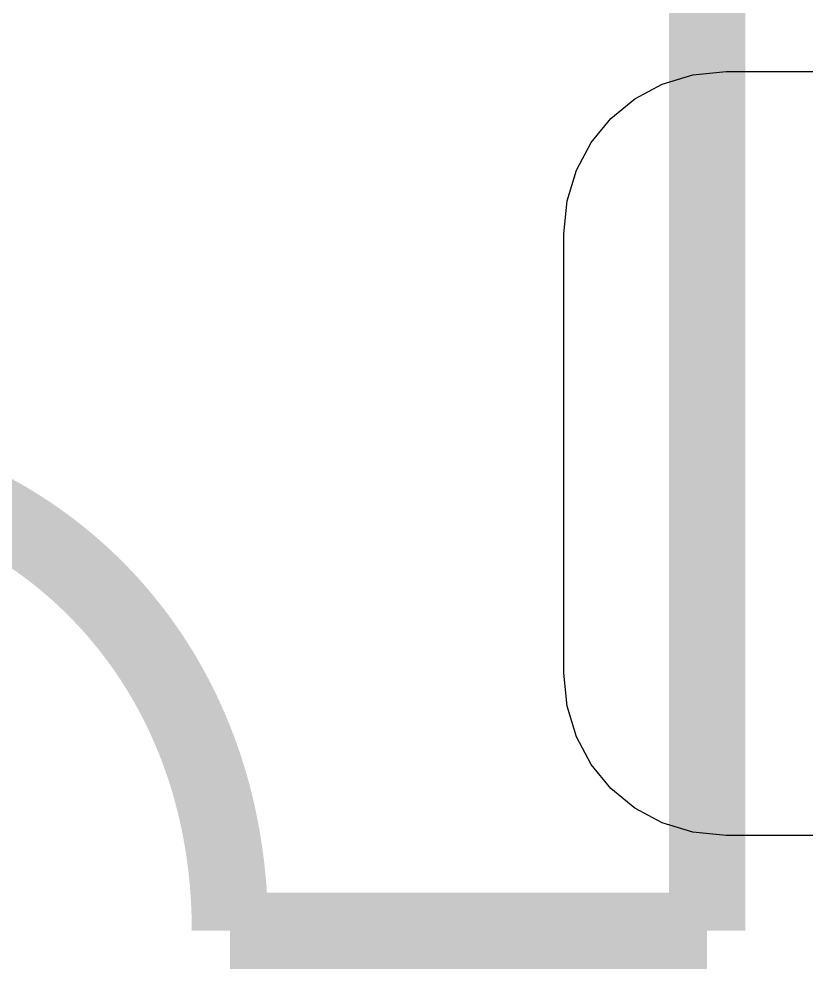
# Model space of a CAD drawing. Header units: inches. Extents: x 15 to 148, y 10 to 111.
# Drawn here: x 136.3027 to 136.4882, y 100.0074 to 100.2313 of the extents above; entities that cross this region are included whole.
import ezdxf

# ---------------------------------------------------------------- set-up
doc = ezdxf.new("R2010")
doc.units = ezdxf.units.IN
doc.header["$MEASUREMENT"] = 0
doc.layers.add('BLK_12AWG', color=7, linetype='Continuous')

# ---------------------------------------------------------------- blocks, each defined once
blk = doc.blocks.new('CEGHSD')
at = {"const_width": 0.008}
for points in [[(133.908968, 100.608717), (133.908968, 100.908717)], [(133.908968, 100.608717), (133.908968, 100.908717)], [(133.908968, 100.608717), (133.908968, 100.908717)], [(133.832746, 100.653304), (133.83288, 100.653237), (133.833014, 100.653168), (133.833148, 100.6531), (133.833282, 100.653031), (133.833415, 100.652962), (133.833548, 100.652892), (133.833681, 100.652822), (133.833814, 100.652752), (133.833946, 100.652681), (133.834078, 100.652609), (133.834209, 100.652538), (133.834341, 100.652466), (133.834472, 100.652394), (133.834603, 100.652321), (133.834733, 100.652248), (133.834864, 100.652174), (133.834994, 100.6521), (133.835123, 100.652026), (133.835253, 100.651952), (133.835382, 100.651876), (133.835511, 100.651801), (133.835639, 100.651725), (133.835767, 100.651649), (133.835896, 100.651572), (133.836023, 100.651496), (133.836151, 100.651418), (133.836277, 100.65134), (133.836405, 100.651263), (133.836531, 100.651184), (133.836657, 100.651105), (133.836783, 100.651026), (133.836909, 100.650947), (133.837035, 100.650867), (133.837159, 100.650787), (133.837284, 100.650706), (133.837409, 100.650625), (133.837533, 100.650543), (133.837657, 100.650462), (133.837781, 100.650379), (133.837904, 100.650297), (133.838027, 100.650214), (133.83815, 100.650131), (133.838272, 100.650047), (133.838394, 100.649963), (133.838516, 100.649879), (133.838637, 100.649794), (133.838759, 100.649709), (133.838879, 100.649624), (133.839, 100.649538), (133.83912, 100.649452), (133.83924, 100.649366), (133.83936, 100.649279), (133.839479, 100.649191), (133.839599, 100.649104), (133.839717, 100.649016), (133.839836, 100.648927), (133.839954, 100.648839), (133.840072, 100.64875), (133.84019, 100.648661), (133.840307, 100.648571), (133.840424, 100.648481), (133.84054, 100.64839), (133.840657, 100.6483), (133.840773, 100.648208), (133.840889, 100.648117), (133.841004, 100.648025), (133.841119, 100.647933), (133.841234, 100.64784), (133.841348, 100.647747), (133.841463, 100.647654), (133.841576, 100.647561), (133.84169, 100.647466), (133.841803, 100.647372), (133.841916, 100.647277), (133.842029, 100.647183), (133.842141, 100.647087), (133.842253, 100.646991), (133.842364, 100.646895), (133.842476, 100.646799), (133.842587, 100.646702), (133.842698, 100.646605), (133.842808, 100.646508), (133.842918, 100.64641), (133.843027, 100.646312), (133.843137, 100.646213), (133.843246, 100.646114), (133.843355, 100.646016), (133.843463, 100.645916), (133.843572, 100.645816), (133.843679, 100.645716), (133.843787, 100.645616), (133.843894, 100.645515), (133.844001, 100.645414), (133.844107, 100.645312), (133.844213, 100.64521), (133.844319, 100.645108), (133.844425, 100.645005), (133.84453, 100.644903), (133.844635, 100.6448), (133.844739, 100.644696), (133.844843, 100.644592), (133.844947, 100.644488), (133.845051, 100.644383), (133.845154, 100.644279), (133.845257, 100.644174), (133.845359, 100.644068), (133.845461, 100.643962), (133.845563, 100.643856), (133.845664, 100.64375), (133.845766, 100.643643), (133.845866, 100.643536), (133.845967, 100.643428), (133.846067, 100.64332), (133.846167, 100.643213), (133.846266, 100.643104), (133.846366, 100.642995), (133.846464, 100.642886), (133.846563, 100.642777), (133.846661, 100.642667), (133.846759, 100.642557), (133.846856, 100.642446), (133.846953, 100.642336), (133.84705, 100.642225), (133.847146, 100.642114), (133.847242, 100.642002), (133.847338, 100.64189), (133.847433, 100.641777), (133.847529, 100.641665), (133.847623, 100.641552), (133.847718, 100.641439), (133.847811, 100.641326), (133.847905, 100.641212), (133.847998, 100.641098), (133.848091, 100.640983), (133.848184, 100.640868), (133.848276, 100.640753), (133.848368, 100.640638), (133.848459, 100.640522), (133.848551, 100.640406), (133.848641, 100.640289), (133.848732, 100.640173), (133.848822, 100.640056), (133.848912, 100.639939), (133.849001, 100.639821), (133.84909, 100.639703), (133.849179, 100.639585), (133.849267, 100.639466), (133.849355, 100.639348), (133.849442, 100.639228), (133.84953, 100.639109), (133.849616, 100.638989), (133.849703, 100.638869), (133.849789, 100.638749), (133.849875, 100.638628), (133.849961, 100.638507), (133.850046, 100.638386), (133.85013, 100.638264), (133.850214, 100.638143), (133.850298, 100.638021), (133.850382, 100.637898), (133.850465, 100.637776), (133.850548, 100.637653), (133.850631, 100.637529), (133.850713, 100.637405), (133.850794, 100.637282), (133.850876, 100.637157), (133.850957, 100.637033), (133.851037, 100.636908), (133.851118, 100.636783), (133.851198, 100.636658), (133.851277, 100.636532), (133.851357, 100.636406), (133.851435, 100.63628), (133.851514, 100.636153), (133.851592, 100.636027), (133.851669, 100.6359), (133.851747, 100.635772), (133.851824, 100.635644), (133.8519, 100.635516), (133.851976, 100.635388), (133.852052, 100.635259), (133.852127, 100.635131), (133.852202, 100.635002), (133.852277, 100.634872), (133.852352, 100.634742), (133.852426, 100.634613), (133.852499, 100.634482), (133.852572, 100.634352), (133.852645, 100.634221), (133.852717, 100.63409), (133.852789, 100.633959), (133.852861, 100.633827), (133.852932, 100.633695), (133.853003, 100.633563), (133.853073, 100.63343), (133.853143, 100.633297), (133.853213, 100.633164), (133.853282, 100.633031), (133.853351, 100.632897), (133.85342, 100.632763), (133.853488, 100.632629), (133.853555, 100.632495), (133.853623, 100.63236), (133.85369, 100.632225), (133.853756, 100.63209), (133.853822, 100.631955), (133.853888, 100.631819), (133.853953, 100.631683), (133.854018, 100.631546), (133.854083, 100.63141), (133.854147, 100.631273), (133.854211, 100.631136), (133.854274, 100.630998), (133.854337, 100.630861), (133.8544, 100.630723), (133.854462, 100.630585), (133.854524, 100.630446), (133.854585, 100.630307), (133.854646, 100.630168), (133.854707, 100.630029), (133.854767, 100.62989), (133.854827, 100.62975), (133.854887, 100.62961), (133.854945, 100.62947), (133.855004, 100.629329), (133.855062, 100.629188), (133.85512, 100.629047), (133.855177, 100.628906), (133.855234, 100.628764), (133.855291, 100.628622), (133.855347, 100.62848), (133.855403, 100.628338), (133.855458, 100.628195), (133.855513, 100.628052), (133.855567, 100.627909), (133.855622, 100.627766), (133.855675, 100.627622), (133.855728, 100.627478), (133.855781, 100.627334), (133.855834, 100.62719), (133.855886, 100.627045), (133.855938, 100.6269), (133.855989, 100.626755), (133.85604, 100.62661), (133.85609, 100.626464), (133.85614, 100.626318), (133.85619, 100.626172), (133.856239, 100.626026), (133.856287, 100.625879), (133.856336, 100.625732), (133.856384, 100.625585), (133.856431, 100.625438), (133.856478, 100.62529), (133.856525, 100.625142), (133.856571, 100.624994), (133.856617, 100.624846), (133.856662, 100.624697), (133.856707, 100.624548), (133.856752, 100.624399), (133.856796, 100.62425), (133.856839, 100.6241), (133.856883, 100.623951), (133.856926, 100.6238), (133.856968, 100.62365), (133.85701, 100.6235), (133.857051, 100.623349), (133.857092, 100.623198), (133.857133, 100.623047), (133.857173, 100.622895), (133.857213, 100.622744), (133.857252, 100.622592), (133.857291, 100.62244), (133.85733, 100.622287), (133.857368, 100.622135), (133.857406, 100.621982), (133.857443, 100.621829), (133.85748, 100.621676), (133.857516, 100.621522), (133.857552, 100.621368), (133.857588, 100.621214), (133.857623, 100.62106), (133.857657, 100.620905), (133.857692, 100.620751), (133.857725, 100.620596), (133.857759, 100.620441), (133.857792, 100.620285), (133.857824, 100.62013), (133.857856, 100.619974), (133.857888, 100.619818), (133.857919, 100.619662), (133.85795, 100.619505), (133.857979, 100.619349), (133.858009, 100.619192), (133.858039, 100.619035), (133.858068, 100.618877), (133.858096, 100.61872), (133.858124, 100.618562), (133.858152, 100.618404), (133.858179, 100.618246), (133.858205, 100.618087), (133.858232, 100.617929), (133.858257, 100.61777), (133.858283, 100.617611), (133.858308, 100.617452), (133.858332, 100.617292), (133.858356, 100.617132), (133.85838, 100.616972), (133.858403, 100.616812), (133.858414, 100.616732), (133.858426, 100.616652), (133.858448, 100.616491), (133.858469, 100.616331), (133.85849, 100.61617), (133.858511, 100.616008), (133.858532, 100.615847), (133.858552, 100.615685), (133.858571, 100.615524), (133.85859, 100.615361), (133.858609, 100.615199), (133.858627, 100.615037), (133.858644, 100.614874), (133.858661, 100.614711), (133.858678, 100.614548), (133.858694, 100.614385), (133.85871, 100.614222), (133.858726, 100.614058), (133.85874, 100.613894), (133.858755, 100.61373), (133.858769, 100.613566), (133.858782, 100.613401), (133.858795, 100.613237), (133.858808, 100.613072), (133.85882, 100.612907), (133.858826, 100.612824), (133.858831, 100.612741), (133.858842, 100.612576), (133.858853, 100.61241), (133.858863, 100.612244), (133.858873, 100.612078), (133.858883, 100.611912), (133.858891, 100.611746), (133.8589, 100.611579), (133.858907, 100.611412), (133.858915, 100.611245), (133.858922, 100.611078), (133.858928, 100.610911), (133.858934, 100.610743), (133.85894, 100.610575), (133.858944, 100.610407), (133.858949, 100.610239), (133.858953, 100.610071), (133.858957, 100.609902), (133.85896, 100.609733), (133.858963, 100.609564), (133.858964, 100.609396), (133.858966, 100.609226), (133.858968, 100.609057), (133.858968, 100.608887), (133.858968, 100.608717)], [(133.832746, 100.653304), (133.83288, 100.653237), (133.833014, 100.653168), (133.833148, 100.6531), (133.833282, 100.653031), (133.833415, 100.652962), (133.833548, 100.652892), (133.833681, 100.652822), (133.833814, 100.652752), (133.833946, 100.652681), (133.834078, 100.652609), (133.834209, 100.652538), (133.834341, 100.652466), (133.834472, 100.652394), (133.834603, 100.652321), (133.834733, 100.652248), (133.834864, 100.652174), (133.834994, 100.6521), (133.835123, 100.652026), (133.835253, 100.651952), (133.835382, 100.651876), (133.835511, 100.651801), (133.835639, 100.651725), (133.835767, 100.651649), (133.835896, 100.651572), (133.836023, 100.651496), (133.836151, 100.651418), (133.836277, 100.65134), (133.836405, 100.651263), (133.836531, 100.651184), (133.836657, 100.651105), (133.836783, 100.651026), (133.836909, 100.650947), (133.837035, 100.650867), (133.837159, 100.650787), (133.837284, 100.650706), (133.837409, 100.650625), (133.837533, 100.650543), (133.837657, 100.650462), (133.837781, 100.650379), (133.837904, 100.650297), (133.838027, 100.650214), (133.83815, 100.650131), (133.838272, 100.650047), (133.838394, 100.649963), (133.838516, 100.649879), (133.838637, 100.649794), (133.838759, 100.649709), (133.838879, 100.649624), (133.839, 100.649538), (133.83912, 100.649452), (133.83924, 100.649366), (133.83936, 100.649279), (133.839479, 100.649191), (133.839599, 100.649104), (133.839717, 100.649016), (133.839836, 100.648927), (133.839954, 100.648839), (133.840072, 100.64875), (133.84019, 100.648661), (133.840307, 100.648571), (133.840424, 100.648481), (133.84054, 100.64839), (133.840657, 100.6483), (133.840773, 100.648208), (133.840889, 100.648117), (133.841004, 100.648025), (133.841119, 100.647933), (133.841234, 100.64784), (133.841348, 100.647747), (133.841463, 100.647654), (133.841576, 100.647561), (133.84169, 100.647466), (133.841803, 100.647372), (133.841916, 100.647277), (133.842029, 100.647183), (133.842141, 100.647087), (133.842253, 100.646991), (133.842364, 100.646895), (133.842476, 100.646799), (133.842587, 100.646702), (133.842698, 100.646605), (133.842808, 100.646508), (133.842918, 100.64641), (133.843027, 100.646312), (133.843137, 100.646213), (133.843246, 100.646114), (133.843355, 100.646016), (133.843463, 100.645916), (133.843572, 100.645816), (133.843679, 100.645716), (133.843787, 100.645616), (133.843894, 100.645515), (133.844001, 100.645414), (133.844107, 100.645312), (133.844213, 100.64521), (133.844319, 100.645108), (133.844425, 100.645005), (133.84453, 100.644903), (133.844635, 100.6448), (133.844739, 100.644696), (133.844843, 100.644592), (133.844947, 100.644488), (133.845051, 100.644383), (133.845154, 100.644279), (133.845257, 100.644174), (133.845359, 100.644068), (133.845461, 100.643962), (133.845563, 100.643856), (133.845664, 100.64375), (133.845766, 100.643643), (133.845866, 100.643536), (133.845967, 100.643428), (133.846067, 100.64332), (133.846167, 100.643213), (133.846266, 100.643104), (133.846366, 100.642995), (133.846464, 100.642886), (133.846563, 100.642777), (133.846661, 100.642667), (133.846759, 100.642557), (133.846856, 100.642446), (133.846953, 100.642336), (133.84705, 100.642225), (133.847146, 100.642114), (133.847242, 100.642002), (133.847338, 100.64189), (133.847433, 100.641777), (133.847529, 100.641665), (133.847623, 100.641552), (133.847718, 100.641439), (133.847811, 100.641326), (133.847905, 100.641212), (133.847998, 100.641098), (133.848091, 100.640983), (133.848184, 100.640868), (133.848276, 100.640753), (133.848368, 100.640638), (133.848459, 100.640522), (133.848551, 100.640406), (133.848641, 100.640289), (133.848732, 100.640173), (133.848822, 100.640056), (133.848912, 100.639939), (133.849001, 100.639821), (133.84909, 100.639703), (133.849179, 100.639585), (133.849267, 100.639466), (133.849355, 100.639348), (133.849442, 100.639228), (133.84953, 100.639109), (133.849616, 100.638989), (133.849703, 100.638869), (133.849789, 100.638749), (133.849875, 100.638628), (133.849961, 100.638507), (133.850046, 100.638386), (133.85013, 100.638264), (133.850214, 100.638143), (133.850298, 100.638021), (133.850382, 100.637898), (133.850465, 100.637776), (133.850548, 100.637653), (133.850631, 100.637529), (133.850713, 100.637405), (133.850794, 100.637282), (133.850876, 100.637157), (133.850957, 100.637033), (133.851037, 100.636908), (133.851118, 100.636783), (133.851198, 100.636658), (133.851277, 100.636532), (133.851357, 100.636406), (133.851435, 100.63628), (133.851514, 100.636153), (133.851592, 100.636027), (133.851669, 100.6359), (133.851747, 100.635772), (133.851824, 100.635644), (133.8519, 100.635516), (133.851976, 100.635388), (133.852052, 100.635259), (133.852127, 100.635131), (133.852202, 100.635002), (133.852277, 100.634872), (133.852352, 100.634742), (133.852426, 100.634613), (133.852499, 100.634482), (133.852572, 100.634352), (133.852645, 100.634221), (133.852717, 100.63409), (133.852789, 100.633959), (133.852861, 100.633827), (133.852932, 100.633695), (133.853003, 100.633563), (133.853073, 100.63343), (133.853143, 100.633297), (133.853213, 100.633164), (133.853282, 100.633031), (133.853351, 100.632897), (133.85342, 100.632763), (133.853488, 100.632629), (133.853555, 100.632495), (133.853623, 100.63236), (133.85369, 100.632225), (133.853756, 100.63209), (133.853822, 100.631955), (133.853888, 100.631819), (133.853953, 100.631683), (133.854018, 100.631546), (133.854083, 100.63141), (133.854147, 100.631273), (133.854211, 100.631136), (133.854274, 100.630998), (133.854337, 100.630861), (133.8544, 100.630723), (133.854462, 100.630585), (133.854524, 100.630446), (133.854585, 100.630307), (133.854646, 100.630168), (133.854707, 100.630029), (133.854767, 100.62989), (133.854827, 100.62975), (133.854887, 100.62961), (133.854945, 100.62947), (133.855004, 100.629329), (133.855062, 100.629188), (133.85512, 100.629047), (133.855177, 100.628906), (133.855234, 100.628764), (133.855291, 100.628622), (133.855347, 100.62848), (133.855403, 100.628338), (133.855458, 100.628195), (133.855513, 100.628052), (133.855567, 100.627909), (133.855622, 100.627766), (133.855675, 100.627622), (133.855728, 100.627478), (133.855781, 100.627334), (133.855834, 100.62719), (133.855886, 100.627045), (133.855938, 100.6269), (133.855989, 100.626755), (133.85604, 100.62661), (133.85609, 100.626464), (133.85614, 100.626318), (133.85619, 100.626172), (133.856239, 100.626026), (133.856287, 100.625879), (133.856336, 100.625732), (133.856384, 100.625585), (133.856431, 100.625438), (133.856478, 100.62529), (133.856525, 100.625142), (133.856571, 100.624994), (133.856617, 100.624846), (133.856662, 100.624697), (133.856707, 100.624548), (133.856752, 100.624399), (133.856796, 100.62425), (133.856839, 100.6241), (133.856883, 100.623951), (133.856926, 100.6238), (133.856968, 100.62365), (133.85701, 100.6235), (133.857051, 100.623349), (133.857092, 100.623198), (133.857133, 100.623047), (133.857173, 100.622895), (133.857213, 100.622744), (133.857252, 100.622592), (133.857291, 100.62244), (133.85733, 100.622287), (133.857368, 100.622135), (133.857406, 100.621982), (133.857443, 100.621829), (133.85748, 100.621676), (133.857516, 100.621522), (133.857552, 100.621368), (133.857588, 100.621214), (133.857623, 100.62106), (133.857657, 100.620905), (133.857692, 100.620751), (133.857725, 100.620596), (133.857759, 100.620441), (133.857792, 100.620285), (133.857824, 100.62013), (133.857856, 100.619974), (133.857888, 100.619818), (133.857919, 100.619662), (133.85795, 100.619505), (133.857979, 100.619349), (133.858009, 100.619192), (133.858039, 100.619035), (133.858068, 100.618877), (133.858096, 100.61872), (133.858124, 100.618562), (133.858152, 100.618404), (133.858179, 100.618246), (133.858205, 100.618087), (133.858232, 100.617929), (133.858257, 100.61777), (133.858283, 100.617611), (133.858308, 100.617452), (133.858332, 100.617292), (133.858356, 100.617132), (133.85838, 100.616972), (133.858403, 100.616812), (133.858414, 100.616732), (133.858426, 100.616652), (133.858448, 100.616491), (133.858469, 100.616331), (133.85849, 100.61617), (133.858511, 100.616008), (133.858532, 100.615847), (133.858552, 100.615685), (133.858571, 100.615524), (133.85859, 100.615361), (133.858609, 100.615199), (133.858627, 100.615037), (133.858644, 100.614874), (133.858661, 100.614711), (133.858678, 100.614548), (133.858694, 100.614385), (133.85871, 100.614222), (133.858726, 100.614058), (133.85874, 100.613894), (133.858755, 100.61373), (133.858769, 100.613566), (133.858782, 100.613401), (133.858795, 100.613237), (133.858808, 100.613072), (133.85882, 100.612907), (133.858826, 100.612824), (133.858831, 100.612741), (133.858842, 100.612576), (133.858853, 100.61241), (133.858863, 100.612244), (133.858873, 100.612078), (133.858883, 100.611912), (133.858891, 100.611746), (133.8589, 100.611579), (133.858907, 100.611412), (133.858915, 100.611245), (133.858922, 100.611078), (133.858928, 100.610911), (133.858934, 100.610743), (133.85894, 100.610575), (133.858944, 100.610407), (133.858949, 100.610239), (133.858953, 100.610071), (133.858957, 100.609902), (133.85896, 100.609733), (133.858963, 100.609564), (133.858964, 100.609396), (133.858966, 100.609226), (133.858968, 100.609057), (133.858968, 100.608887), (133.858968, 100.608717)], [(133.832746, 100.653304), (133.83288, 100.653237), (133.833014, 100.653168), (133.833148, 100.6531), (133.833282, 100.653031), (133.833415, 100.652962), (133.833548, 100.652892), (133.833681, 100.652822), (133.833814, 100.652752), (133.833946, 100.652681), (133.834078, 100.652609), (133.834209, 100.652538), (133.834341, 100.652466), (133.834472, 100.652394), (133.834603, 100.652321), (133.834733, 100.652248), (133.834864, 100.652174), (133.834994, 100.6521), (133.835123, 100.652026), (133.835253, 100.651952), (133.835382, 100.651876), (133.835511, 100.651801), (133.835639, 100.651725), (133.835767, 100.651649), (133.835896, 100.651572), (133.836023, 100.651496), (133.836151, 100.651418), (133.836277, 100.65134), (133.836405, 100.651263), (133.836531, 100.651184), (133.836657, 100.651105), (133.836783, 100.651026), (133.836909, 100.650947), (133.837035, 100.650867), (133.837159, 100.650787), (133.837284, 100.650706), (133.837409, 100.650625), (133.837533, 100.650543), (133.837657, 100.650462), (133.837781, 100.650379), (133.837904, 100.650297), (133.838027, 100.650214), (133.83815, 100.650131), (133.838272, 100.650047), (133.838394, 100.649963), (133.838516, 100.649879), (133.838637, 100.649794), (133.838759, 100.649709), (133.838879, 100.649624), (133.839, 100.649538), (133.83912, 100.649452), (133.83924, 100.649366), (133.83936, 100.649279), (133.839479, 100.649191), (133.839599, 100.649104), (133.839717, 100.649016), (133.839836, 100.648927), (133.839954, 100.648839), (133.840072, 100.64875), (133.84019, 100.648661), (133.840307, 100.648571), (133.840424, 100.648481), (133.84054, 100.64839), (133.840657, 100.6483), (133.840773, 100.648208), (133.840889, 100.648117), (133.841004, 100.648025), (133.841119, 100.647933), (133.841234, 100.64784), (133.841348, 100.647747), (133.841463, 100.647654), (133.841576, 100.647561), (133.84169, 100.647466), (133.841803, 100.647372), (133.841916, 100.647277), (133.842029, 100.647183), (133.842141, 100.647087), (133.842253, 100.646991), (133.842364, 100.646895), (133.842476, 100.646799), (133.842587, 100.646702), (133.842698, 100.646605), (133.842808, 100.646508), (133.842918, 100.64641), (133.843027, 100.646312), (133.843137, 100.646213), (133.843246, 100.646114), (133.843355, 100.646016), (133.843463, 100.645916), (133.843572, 100.645816), (133.843679, 100.645716), (133.843787, 100.645616), (133.843894, 100.645515), (133.844001, 100.645414), (133.844107, 100.645312), (133.844213, 100.64521), (133.844319, 100.645108), (133.844425, 100.645005), (133.84453, 100.644903), (133.844635, 100.6448), (133.844739, 100.644696), (133.844843, 100.644592), (133.844947, 100.644488), (133.845051, 100.644383), (133.845154, 100.644279), (133.845257, 100.644174), (133.845359, 100.644068), (133.845461, 100.643962), (133.845563, 100.643856), (133.845664, 100.64375), (133.845766, 100.643643), (133.845866, 100.643536), (133.845967, 100.643428), (133.846067, 100.64332), (133.846167, 100.643213), (133.846266, 100.643104), (133.846366, 100.642995), (133.846464, 100.642886), (133.846563, 100.642777), (133.846661, 100.642667), (133.846759, 100.642557), (133.846856, 100.642446), (133.846953, 100.642336), (133.84705, 100.642225), (133.847146, 100.642114), (133.847242, 100.642002), (133.847338, 100.64189), (133.847433, 100.641777), (133.847529, 100.641665), (133.847623, 100.641552), (133.847718, 100.641439), (133.847811, 100.641326), (133.847905, 100.641212), (133.847998, 100.641098), (133.848091, 100.640983), (133.848184, 100.640868), (133.848276, 100.640753), (133.848368, 100.640638), (133.848459, 100.640522), (133.848551, 100.640406), (133.848641, 100.640289), (133.848732, 100.640173), (133.848822, 100.640056), (133.848912, 100.639939), (133.849001, 100.639821), (133.84909, 100.639703), (133.849179, 100.639585), (133.849267, 100.639466), (133.849355, 100.639348), (133.849442, 100.639228), (133.84953, 100.639109), (133.849616, 100.638989), (133.849703, 100.638869), (133.849789, 100.638749), (133.849875, 100.638628), (133.849961, 100.638507), (133.850046, 100.638386), (133.85013, 100.638264), (133.850214, 100.638143), (133.850298, 100.638021), (133.850382, 100.637898), (133.850465, 100.637776), (133.850548, 100.637653), (133.850631, 100.637529), (133.850713, 100.637405), (133.850794, 100.637282), (133.850876, 100.637157), (133.850957, 100.637033), (133.851037, 100.636908), (133.851118, 100.636783), (133.851198, 100.636658), (133.851277, 100.636532), (133.851357, 100.636406), (133.851435, 100.63628), (133.851514, 100.636153), (133.851592, 100.636027), (133.851669, 100.6359), (133.851747, 100.635772), (133.851824, 100.635644), (133.8519, 100.635516), (133.851976, 100.635388), (133.852052, 100.635259), (133.852127, 100.635131), (133.852202, 100.635002), (133.852277, 100.634872), (133.852352, 100.634742), (133.852426, 100.634613), (133.852499, 100.634482), (133.852572, 100.634352), (133.852645, 100.634221), (133.852717, 100.63409), (133.852789, 100.633959), (133.852861, 100.633827), (133.852932, 100.633695), (133.853003, 100.633563), (133.853073, 100.63343), (133.853143, 100.633297), (133.853213, 100.633164), (133.853282, 100.633031), (133.853351, 100.632897), (133.85342, 100.632763), (133.853488, 100.632629), (133.853555, 100.632495), (133.853623, 100.63236), (133.85369, 100.632225), (133.853756, 100.63209), (133.853822, 100.631955), (133.853888, 100.631819), (133.853953, 100.631683), (133.854018, 100.631546), (133.854083, 100.63141), (133.854147, 100.631273), (133.854211, 100.631136), (133.854274, 100.630998), (133.854337, 100.630861), (133.8544, 100.630723), (133.854462, 100.630585), (133.854524, 100.630446), (133.854585, 100.630307), (133.854646, 100.630168), (133.854707, 100.630029), (133.854767, 100.62989), (133.854827, 100.62975), (133.854887, 100.62961), (133.854945, 100.62947), (133.855004, 100.629329), (133.855062, 100.629188), (133.85512, 100.629047), (133.855177, 100.628906), (133.855234, 100.628764), (133.855291, 100.628622), (133.855347, 100.62848), (133.855403, 100.628338), (133.855458, 100.628195), (133.855513, 100.628052), (133.855567, 100.627909), (133.855622, 100.627766), (133.855675, 100.627622), (133.855728, 100.627478), (133.855781, 100.627334), (133.855834, 100.62719), (133.855886, 100.627045), (133.855938, 100.6269), (133.855989, 100.626755), (133.85604, 100.62661), (133.85609, 100.626464), (133.85614, 100.626318), (133.85619, 100.626172), (133.856239, 100.626026), (133.856287, 100.625879), (133.856336, 100.625732), (133.856384, 100.625585), (133.856431, 100.625438), (133.856478, 100.62529), (133.856525, 100.625142), (133.856571, 100.624994), (133.856617, 100.624846), (133.856662, 100.624697), (133.856707, 100.624548), (133.856752, 100.624399), (133.856796, 100.62425), (133.856839, 100.6241), (133.856883, 100.623951), (133.856926, 100.6238), (133.856968, 100.62365), (133.85701, 100.6235), (133.857051, 100.623349), (133.857092, 100.623198), (133.857133, 100.623047), (133.857173, 100.622895), (133.857213, 100.622744), (133.857252, 100.622592), (133.857291, 100.62244), (133.85733, 100.622287), (133.857368, 100.622135), (133.857406, 100.621982), (133.857443, 100.621829), (133.85748, 100.621676), (133.857516, 100.621522), (133.857552, 100.621368), (133.857588, 100.621214), (133.857623, 100.62106), (133.857657, 100.620905), (133.857692, 100.620751), (133.857725, 100.620596), (133.857759, 100.620441), (133.857792, 100.620285), (133.857824, 100.62013), (133.857856, 100.619974), (133.857888, 100.619818), (133.857919, 100.619662), (133.85795, 100.619505), (133.857979, 100.619349), (133.858009, 100.619192), (133.858039, 100.619035), (133.858068, 100.618877), (133.858096, 100.61872), (133.858124, 100.618562), (133.858152, 100.618404), (133.858179, 100.618246), (133.858205, 100.618087), (133.858232, 100.617929), (133.858257, 100.61777), (133.858283, 100.617611), (133.858308, 100.617452), (133.858332, 100.617292), (133.858356, 100.617132), (133.85838, 100.616972), (133.858403, 100.616812), (133.858414, 100.616732), (133.858426, 100.616652), (133.858448, 100.616491), (133.858469, 100.616331), (133.85849, 100.61617), (133.858511, 100.616008), (133.858532, 100.615847), (133.858552, 100.615685), (133.858571, 100.615524), (133.85859, 100.615361), (133.858609, 100.615199), (133.858627, 100.615037), (133.858644, 100.614874), (133.858661, 100.614711), (133.858678, 100.614548), (133.858694, 100.614385), (133.85871, 100.614222), (133.858726, 100.614058), (133.85874, 100.613894), (133.858755, 100.61373), (133.858769, 100.613566), (133.858782, 100.613401), (133.858795, 100.613237), (133.858808, 100.613072), (133.85882, 100.612907), (133.858826, 100.612824), (133.858831, 100.612741), (133.858842, 100.612576), (133.858853, 100.61241), (133.858863, 100.612244), (133.858873, 100.612078), (133.858883, 100.611912), (133.858891, 100.611746), (133.8589, 100.611579), (133.858907, 100.611412), (133.858915, 100.611245), (133.858922, 100.611078), (133.858928, 100.610911), (133.858934, 100.610743), (133.85894, 100.610575), (133.858944, 100.610407), (133.858949, 100.610239), (133.858953, 100.610071), (133.858957, 100.609902), (133.85896, 100.609733), (133.858963, 100.609564), (133.858964, 100.609396), (133.858966, 100.609226), (133.858968, 100.609057), (133.858968, 100.608887), (133.858968, 100.608717)], [(133.908968, 100.608717), (133.858968, 100.608717)], [(133.908968, 100.608717), (133.858968, 100.608717)], [(133.908968, 100.608717), (133.858968, 100.608717)]]:
    blk.add_lwpolyline(points, dxfattribs=at)
blk.add_lwpolyline([(134.006968, 100.618717), (133.910968, 100.618717), (133.907492, 100.619055), (133.904278, 100.620029), (133.901387, 100.621575), (133.898883, 100.623631), (133.896826, 100.626136), (133.89528, 100.629027), (133.894307, 100.632241), (133.893968, 100.635717), (133.893968, 100.635717), (133.893968, 100.681717), (133.894307, 100.685193), (133.89528, 100.688407), (133.896826, 100.691298), (133.898883, 100.693803), (133.901387, 100.69586), (133.904278, 100.697406), (133.907492, 100.698379), (133.910968, 100.698717), (134.006968, 100.698717)])

msp = doc.modelspace()

# ---------------------------------------------------------------- block references
at = {"layer": 'BLK_12AWG', "xscale": 2.25, "yscale": 2.25, "zscale": 2.25}
msp.add_blockref('CEGHSD', (-164.83027, -126.3532), dxfattribs=at)

doc.saveas('drawing.dxf')
